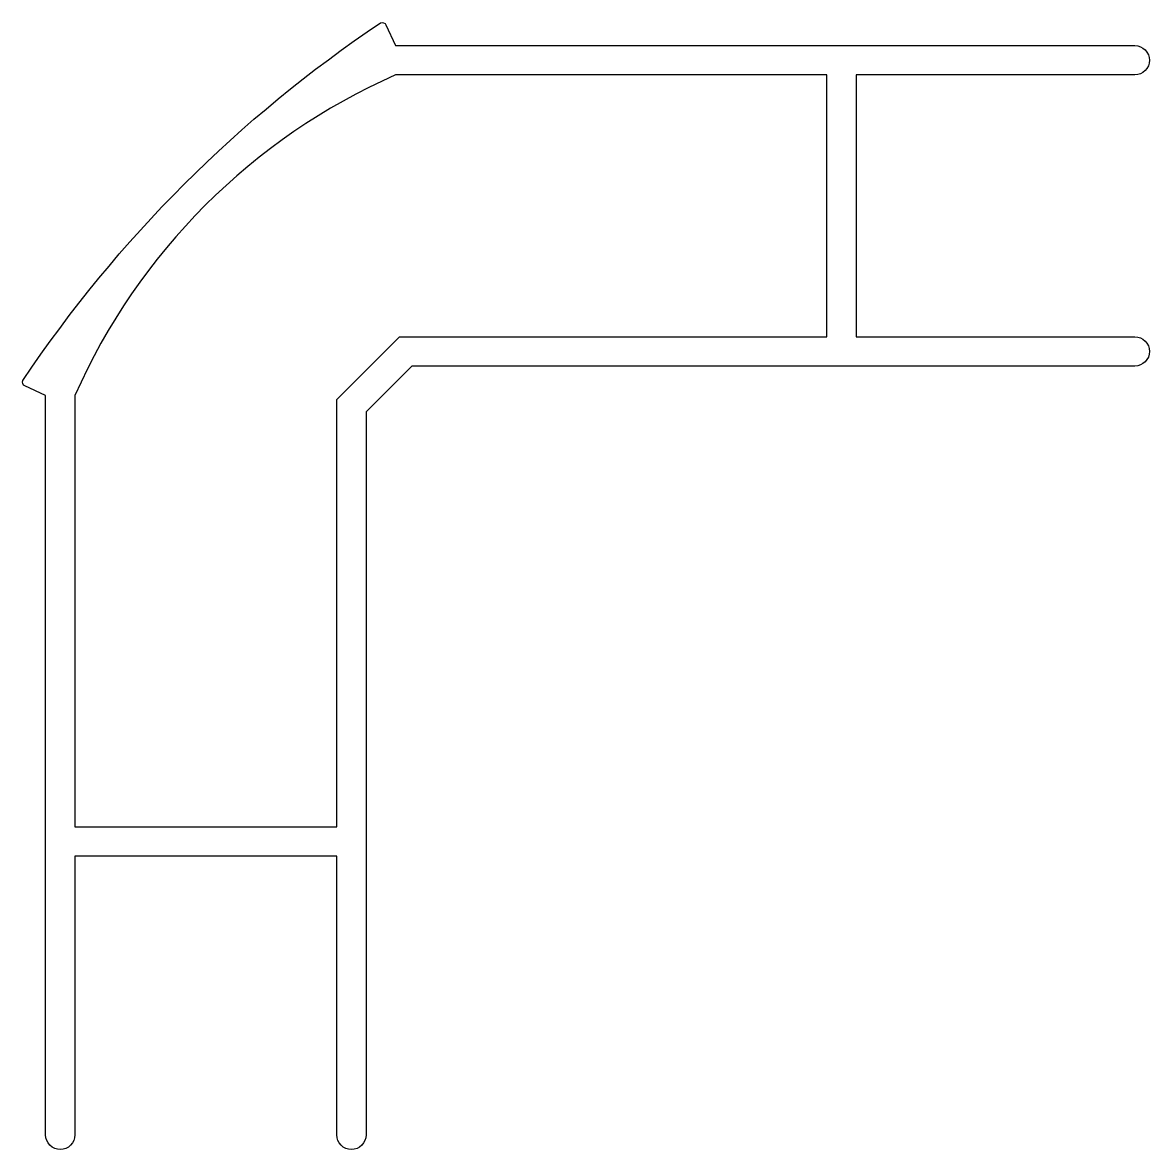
# Model space of a CAD drawing. Extents: x 935.5 to 989.3, y -38.7 to 15.1.
import ezdxf

# ---------------------------------------------------------------- set-up
doc = ezdxf.new("R2010")
doc.units = 0
doc.header["$LTSCALE"] = 15
doc.layers.get('0').update_dxf_attribs({"linetype": 'CONTINUOUS'})

msp = doc.modelspace()

# ---------------------------------------------------------------- linework, layer by layer
at = {"ltscale": 0.05}
msp.add_line((989.34, 13.324), (989.34, 13.324), dxfattribs=at)
for points in [[(975.34, 0.124), (988.64, 0.124, -0.414214), (989.34, -0.576), (989.34, -0.576, -0.414214), (988.64, -1.276), (954.12, -1.276), (951.94, -3.456), (951.94, -37.976, -0.414214), (951.24, -38.676), (951.24, -38.676, -0.414214), (950.54, -37.976), (950.54, -24.676), (938.04, -24.676), (938.04, -37.976, -0.414214), (937.34, -38.676), (937.34, -38.676, -0.414214), (936.64, -37.976), (936.64, -2.676), (935.655, -2.226, -0.414056), (935.556, -1.961, -0.097902), (952.625, 15.108, -0.414056), (952.89, 15.009), (953.34, 14.024), (988.64, 14.024, -0.414214), (989.34, 13.324, -0.414214), (988.64, 12.624), (975.34, 12.624)], [(953.54, 0.124), (973.94, 0.124), (973.94, 12.624), (953.34, 12.624, 0.186689), (938.04, -2.676), (938.04, -23.276), (950.54, -23.276), (950.54, -2.876)]]:
    msp.add_lwpolyline(points, format="xyb", close=True, dxfattribs=at)

doc.saveas('drawing.dxf')
